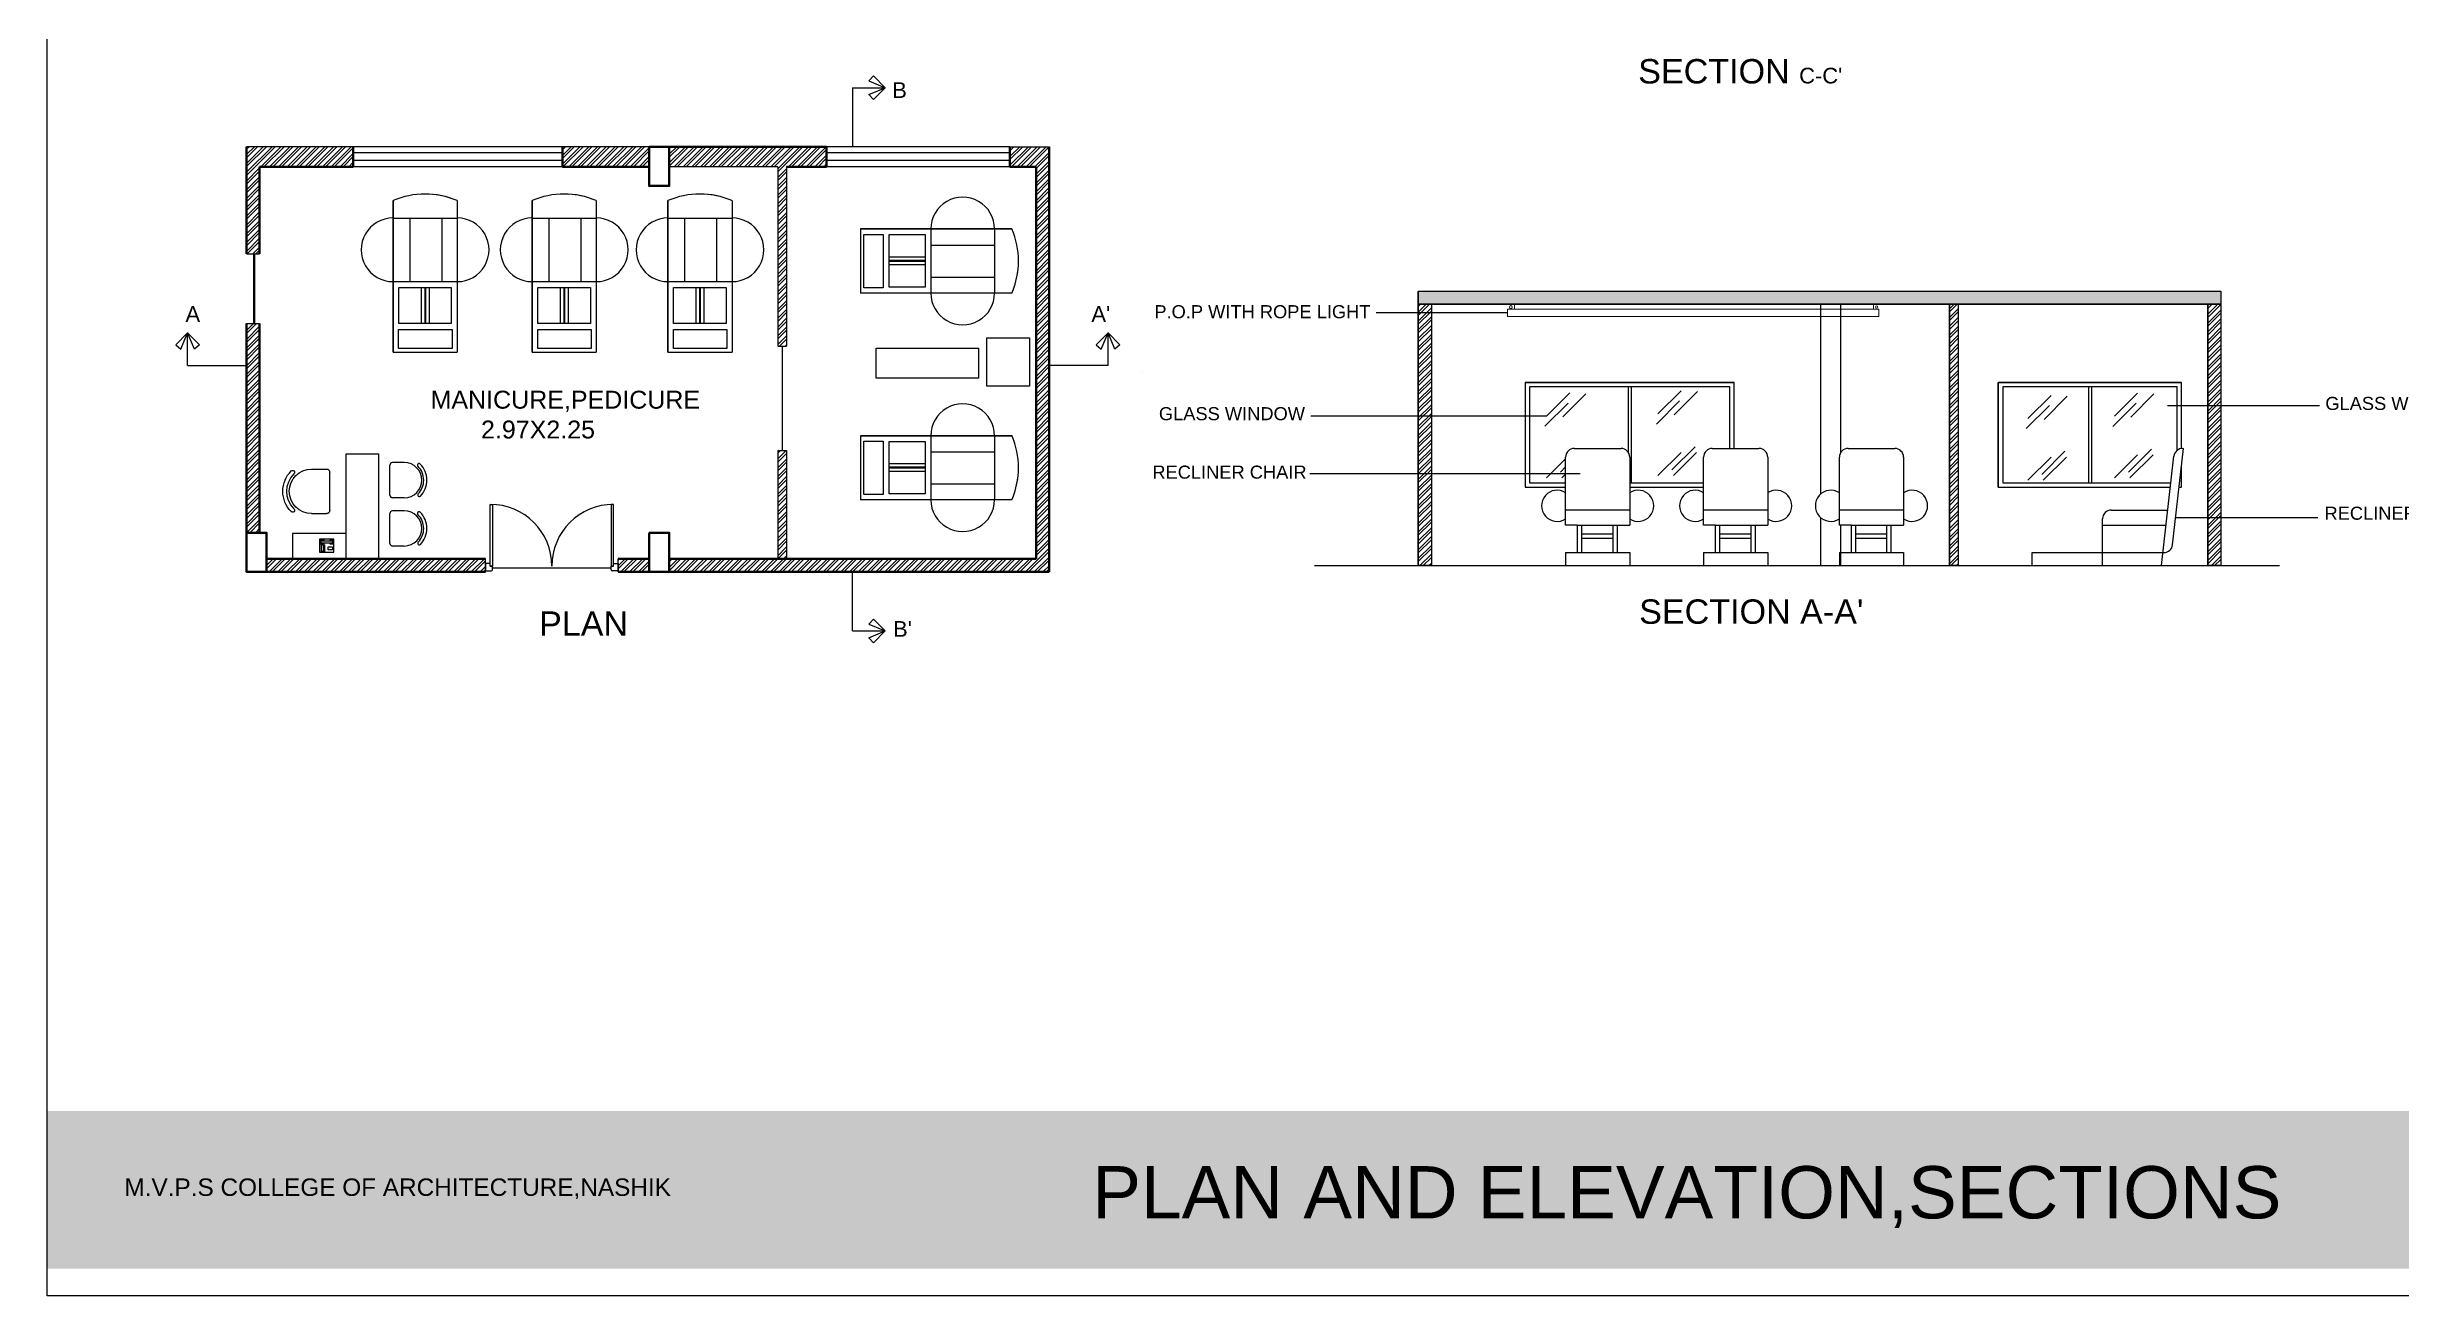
# Model space of a CAD drawing. Header units: millimetres. Extents: x 1521 to 3683, y 1649 to 3322.
# Drawn here: x 1804.94 to 1831.95, y 1649.44 to 1663.77 of the extents above; entities that cross this region are included whole.
import ezdxf

# ---------------------------------------------------------------- set-up
doc = ezdxf.new("R2010")
doc.units = ezdxf.units.MM
doc.header["$LTSCALE"] = 0.1
for name, color, linetype, lineweight in [('Ceiling', 5, 'Continuous', 13), ('COL', 1, 'Continuous', 50), ('plan wall', 7, 'Continuous', 25), ('WALL', 7, 'Continuous', 50), ('WIN', 8, 'Continuous', 25)]:
    doc.layers.add(name, color=color, linetype=linetype, lineweight=lineweight)
doc.styles.add('ATTR', font='romans.shx', dxfattribs={"width": 0.8, "height": 2.52})
doc.styles.add('WORKING', font='ARIALN.TTF')
pattern_1 = [(45, (-114.60795, 95.639555), (-0.0504652516, 0.0504652516), []), (45, (-114.60795, 95.67524), (-0.0504652516, 0.0504652516), [])]
pattern_2 = [(45, (-113.68451, 94.328376), (-0.0504652516, 0.0504652516), []), (45, (-113.68451, 94.36406), (-0.0504652516, 0.0504652516), [])]

# ---------------------------------------------------------------- blocks, each defined once
blk = doc.blocks.new('A$C3F6A36EA')
h = blk.add_hatch(color=10)
h.set_gradient(color1=(22, 110, 12), color2=(129, 189, 10), tint=0.46)
h.paths.add_polyline_path([(-44.213, -3.153), (-3.313, -3.153), (-3.313, -4.965), (-44.213, -4.965)])
at = {"color": 0}
blk.add_lwpolyline([(-44.213, 22.5), (-3.313, 22.5), (-3.313, -5.276), (-44.213, -5.276)], close=True, dxfattribs=at)
at = {"insert": (-43.325, -3.928), "char_height": 0.2, "width": 22.63115, "attachment_point": 1}
blk.add_mtext('{\\f@Arial Unicode MS|b0|i0|c0|p34;\\C255;\\c16777215;M.V.P.S COLLEGE OF ARCHITECTURE,NASHIK}', dxfattribs=at)
blk = doc.blocks.new('A$C5AF141BB')
at = {"layer": 'plan wall'}
for p, q in [((-2.675, -1.104), (-2.675, 0.813)), ((-2.675, 0.813), (-2.675, -1.104)), ((-2.675, 0.813), (-2.675, 0.496)), ((-2.675, 0.813), (-2.675, 0.396)), ((-1.864, 0.813), (-1.864, -1.104)), ((-2.675, 0.592), (-1.864, 0.592)), ((-2.675, 0.396), (-2.675, -0.604)), ((-2.465, 0.592), (-2.465, -0.213)), ((-2.06, 0.592), (-2.06, -0.213)), ((-2.675, -0.213), (-1.864, -0.213)), ((-2.32, -0.285), (-2.32, -0.742)), ((-2.275, -0.285), (-2.275, -0.742)), ((-2.27, -0.285), (-2.27, -0.742)), ((-2.265, -0.285), (-2.265, -0.742)), ((-2.22, -0.285), (-2.22, -0.742)), ((-2.675, -1.104), (-1.864, -1.104))]:
    blk.add_line(p, q, dxfattribs=at)
for points in [[(-2.603, -0.285), (-1.938, -0.285), (-1.938, -0.742), (-2.603, -0.742)], [(-2.605, -0.817), (-1.929, -0.817), (-1.929, -1.061), (-2.605, -1.061)]]:
    blk.add_lwpolyline(points, close=True, dxfattribs=at)
for centre, radius, start, end in [((-2.27, -0.131), 1.027, 66.7488, 113.2523), ((-2.27, -0.131), 1.027, 66.7477, 84.415), ((-2.675, 0.19), 0.403, 89.9668, 270), ((-1.864, 0.19), 0.403, 270, 90.0332)]:
    blk.add_arc(centre, radius, start, end, dxfattribs=at)
blk = doc.blocks.new('chair cor')
for p, q in [((-27.5, 22.5), (-27.5, 4)), ((23.5, 0), (-23.5, 0)), ((27.5, 22.5), (27.5, 4))]:
    blk.add_line(p, q)
for centre, radius, start, end in [((0, 22.5), 27.5, 0, 180), ((-23.4, 45.8), 2.5, 135, 315.221), ((0, 22.5), 35.5, 45.1027, 135.1027), ((0, 22.5), 30.5, 45.1196, 135.1196), ((23.3, 45.9), 2.5, 225, 45.1105), ((-23.5, 4), 4, 179.6528, 270), ((23.5, 4), 4, 270, 0.3472)]:
    blk.add_arc(centre, radius, start, end)
blk = doc.blocks.new('http...pointasearch.autodesk.com.GeneralSymbolsCatalog.idropxml.MULTI_LINE_TELEPHONE.xml.MULTI_LINE_TELEPHONE')
for p, q in [((-4.5, 0), (4.5, 0)), ((-4.5, -10), (-4.5, 0)), ((4.5, 0), (4.5, -10)), ((4.5, -10), (-4.5, -10)), ((-4, -0.5), (-4, -3)), ((-4, -3), (-3.25, -3)), ((-1.25, -0.5), (-3.75, -0.5)), ((-3.75, -0.5), (-3.75, -2.75)), ((-3.75, -2.75), (-3.25, -2.75)), ((-3.75, -9.5), (-3.75, -7.25)), ((-3.75, -7.25), (-3.25, -7.25)), ((-1.25, -9.5), (-3.75, -9.5)), ((-3.25, -1), (-1.75, -1)), ((-3.25, -1), (-3.25, -9)), ((-3.25, -9), (-1.75, -9)), ((-1.75, -9), (-1.75, -1)), ((-1.75, -2.75), (-1.25, -2.75)), ((-1.75, -3), (-1, -3)), ((-1.75, -7.25), (-1.25, -7.25)), ((-1.25, -2.75), (-1.25, -0.5)), ((-1.25, -7.25), (-1.25, -9.5)), ((-1, -3), (-1, -0.5)), ((-0.5, -1.5), (-0.5, -3.5)), ((4, -1.5), (-0.5, -1.5)), ((-0.5, -2.5), (4, -2.5)), ((-0.5, -3.5), (4, -3.5)), ((0.75, -6), (0.75, -9)), ((2.75, -6), (0.75, -6)), ((0.75, -9), (2.75, -9)), ((2.75, -9), (2.75, -6)), ((4, -3.5), (4, -1.5))]:
    blk.add_line(p, q)
at = {"style": 'ATTR', "width": 0.8, "flags": 9}
blk.add_attdef('ESTCODE', (0, 0), '', height=0.0000256, dxfattribs=at)
blk = doc.blocks.new('A$C40F52CE0')
for p, q in [((0.276, -0.222), (0.276, 0.558)), ((0.376, 0.658), (0.912, 0.658)), ((1.012, 0.558), (1.012, -0.222)), ((1.012, -0.049), (0.276, -0.049)), ((0.41, -0.222), (0.276, -0.222)), ((0.41, -0.222), (0.868, -0.222)), ((0.41, -0.222), (0.41, -0.322)), ((0.46, -0.222), (0.46, -0.537)), ((0.818, -0.222), (0.818, -0.537)), ((0.868, -0.222), (0.868, -0.322)), ((0.868, -0.222), (1.012, -0.222)), ((0.276, -0.537), (1.012, -0.537)), ((0.276, -0.537), (0.276, -0.687)), ((0.41, -0.3), (0.41, -0.537)), ((0.46, -0.322), (0.818, -0.322)), ((0.46, -0.372), (0.818, -0.372)), ((0.868, -0.3), (0.868, -0.537)), ((1.012, -0.537), (1.012, -0.687)), ((0.276, -0.687), (1.012, -0.687))]:
    blk.add_line(p, q)
for centre, radius, start, end in [((0.376, 0.558), 0.1, 90, 180), ((0.912, 0.558), 0.1, 0, 90), ((0.179, 0), 0.179, 57.0066, 302.9934), ((1.109, 0), 0.179, 237.0066, 122.9934)]:
    blk.add_arc(centre, radius, start, end)
blk = doc.blocks.new('A$C6B5F5797')
for p, q in [((-0.421, 0.572), (-0.295, 1.678)), ((-0.306, 1.678), (-0.295, 1.678)), ((-0.549, 0.333), (-0.405, 1.589)), ((-1.225, 0.333), (-1.225, 0.871)), ((-1.125, 0.971), (-0.476, 0.971)), ((-1.225, 0.797), (-0.496, 0.797)), ((-2.032, 0.483), (-0.52, 0.483)), ((-2.032, 0.333), (-2.032, 0.483)), ((-2.032, 0.333), (-0.549, 0.333))]:
    blk.add_line(p, q)
for centre, start, end in [((-0.306, 1.578), 90, 173.4876), ((-1.125, 0.871), 90, 180), ((-0.52, 0.583), 270, 353.4876)]:
    blk.add_arc(centre, 0.1, start, end)

msp = doc.modelspace()

# ---------------------------------------------------------------- hatches: boundary and pattern name
h = msp.add_hatch()
h.set_pattern_fill('STEEL', color=256, scale=0.022478, style=0)
h.set_pattern_definition(pattern_1)
h.paths.add_polyline_path([(1808.4524, 1662.6291), (1807.2274, 1662.6291), (1807.2274, 1661.3982), (1807.3774, 1661.3982), (1807.3774, 1662.3991), (1808.4524, 1662.3991)])
h.paths.add_polyline_path([(1807.3774, 1660.5991), (1807.2274, 1660.5991), (1807.2274, 1660.2491), (1807.2274, 1658.1991), (1807.3774, 1658.1991)])
h = msp.add_hatch()
h.set_pattern_fill('STEEL', color=256, scale=0.022478, style=0)
h.set_pattern_definition(pattern_1)
h.paths.add_polyline_path([(1811.8474, 1662.6291), (1810.8524, 1662.6291), (1810.8524, 1662.3991), (1811.8474, 1662.3991)])
h.paths.add_polyline_path([(1813.884, 1662.6291), (1812.0774, 1662.6291), (1812.0774, 1662.3991), (1813.3236, 1662.3991), (1813.3236, 1660.3411), (1813.4236, 1660.3411), (1813.4236, 1662.3991), (1813.884, 1662.3991)])
h = msp.add_hatch()
h.set_pattern_fill('STEEL', color=256, scale=0.022478, style=0)
h.set_pattern_definition(pattern_1)
h.paths.add_polyline_path([(1816.4374, 1662.6291), (1815.9874, 1662.6291), (1815.9874, 1662.3991), (1816.2874, 1662.3991), (1816.2874, 1657.8991), (1812.0774, 1657.8991), (1812.0774, 1657.7491), (1816.4374, 1657.7491), (1816.4374, 1659.0991)])
h = msp.add_hatch()
h.set_pattern_fill('AR-CONC', color=256, scale=0.0013, style=0)
h.set_pattern_definition([(50, (-113.6845, 94.32838), (0.23684007, -0.020720811), [0.024765, -0.272415]), (355, (-113.6845, 94.32838), (-0.045815674, 0.248373636), [0.019812, -0.217932]), (100.451, (-113.66477, 94.32665), (0.191025252, 0.227651694), [0.021047, -0.231517]), (46.1842, (-113.6845, 94.39442), (0.352402753, -0.054655026), [0.0371475, -0.4086225]), (96.6356, (-113.65514, 94.38986), (0.308625505, 0.321653223), [0.0315705, -0.3472755]), (351.184, (-113.6845, 94.3944), (0.30862599, 0.321652653), [0.029718, -0.326898]), (21, (-113.65149, 94.3779), (0.197099344, -0.132945174), [0.024765, -0.272415]), (326, (-113.65149, 94.3779), (0.080342637, 0.239444356), [0.019812, -0.217932]), (71.4514, (-113.63506, 94.36683), (0.277441438, 0.106499715), [0.021047, -0.231517]), (37.5, (-113.68451, 94.32838), (0.0040151842, 0.1099215505), [0, -0.2152904, 0, -0.221234, 0, -0.2187575]), (7.5, (-113.68451, 94.32838), (0.086865561, 0.130234747), [0, -0.1261364, 0, -0.2103374, 0, -0.0833755]), (327.5, (-113.75814, 94.32838), (0.1762677737, -0.0074473672), [0, -0.08255, 0, -0.257556, 0, -0.341757]), (317.5, (-113.79116, 94.32838), (0.192567936, 0.033054438), [0, -0.107315, 0, -0.1710436, 0, -0.242697])])
h.paths.add_polyline_path([(1820.6735, 1660.9719), (1829.8835, 1660.9719), (1829.8835, 1660.8219), (1820.6735, 1660.8219)])
h = msp.add_hatch()
h.set_pattern_fill('STEEL', color=256, scale=0.022478, style=0)
h.set_pattern_definition(pattern_2)
h.paths.add_polyline_path([(1820.6735, 1660.8219), (1820.8235, 1660.8219), (1820.8235, 1657.8219), (1820.6735, 1657.8219)])
h.paths.add_polyline_path([(1826.7697, 1660.8219), (1826.8697, 1660.8219), (1826.8697, 1657.8219), (1826.7697, 1657.8219)])
h = msp.add_hatch()
h.set_pattern_fill('STEEL', color=256, scale=0.022478, style=0)
h.set_pattern_definition(pattern_2)
h.paths.add_polyline_path([(1829.7335, 1660.8219), (1829.8835, 1660.8219), (1829.8835, 1657.8219), (1829.7335, 1657.8219)])
h = msp.add_hatch()
h.set_pattern_fill('STEEL', color=256, scale=0.022478, style=0)
h.set_pattern_definition(pattern_1)
h.paths.add_polyline_path([(1813.4236, 1659.1411), (1813.3236, 1659.1411), (1813.3236, 1657.8991), (1813.4236, 1657.8991)])
h.paths.add_polyline_path([(1811.8474, 1657.8991), (1811.4926, 1657.8991), (1811.4926, 1657.7491), (1811.8474, 1657.7491)])
h = msp.add_hatch()
h.set_pattern_fill('STEEL', color=256, scale=0.022478, style=0)
h.set_pattern_definition(pattern_1)
h.paths.add_polyline_path([(1809.9691, 1657.8991), (1807.4574, 1657.8991), (1807.4574, 1657.7491), (1809.9691, 1657.7491)])

# ---------------------------------------------------------------- linework, layer by layer
at = {"color": 0}
for p, q in [((1814.4202, 1663.4417), (1814.3698, 1663.3844)), ((1814.5577, 1663.3054), (1814.4202, 1663.4417)), ((1814.4202, 1663.4417), (1814.4202, 1663.4417)), ((1814.1824, 1663.3054), (1814.1824, 1662.6291)), ((1814.1824, 1663.3054), (1814.5577, 1663.3054)), ((1814.3698, 1663.3844), (1814.5577, 1663.3054)), ((1814.3698, 1663.2265), (1814.5577, 1663.3054)), ((1814.4202, 1663.1691), (1814.3698, 1663.2265)), ((1814.5577, 1663.3054), (1814.4202, 1663.1691)), ((1814.4202, 1663.1691), (1814.4202, 1663.1691)), ((1806.5511, 1660.4934), (1806.4148, 1660.356)), ((1806.4722, 1660.3056), (1806.5511, 1660.4934)), ((1806.5511, 1660.1182), (1806.5511, 1660.4934)), ((1806.5511, 1660.4934), (1806.6874, 1660.356)), ((1806.63, 1660.3056), (1806.5511, 1660.4934)), ((1817.1137, 1660.4934), (1816.9774, 1660.356)), ((1817.0348, 1660.3056), (1817.1137, 1660.4934)), ((1817.1137, 1660.1182), (1817.1137, 1660.4934)), ((1817.1137, 1660.4934), (1817.25, 1660.356)), ((1817.1926, 1660.3056), (1817.1137, 1660.4934)), ((1806.4148, 1660.356), (1806.4148, 1660.356)), ((1806.4148, 1660.356), (1806.4722, 1660.3056)), ((1806.6874, 1660.356), (1806.63, 1660.3056)), ((1806.6874, 1660.356), (1806.6874, 1660.356)), ((1816.9774, 1660.356), (1816.9774, 1660.356)), ((1816.9774, 1660.356), (1817.0348, 1660.3056)), ((1817.25, 1660.356), (1817.1926, 1660.3056)), ((1806.5511, 1660.1182), (1807.2274, 1660.1182)), ((1817.1137, 1660.1182), (1816.4374, 1660.1182)), ((1817.51, 1660.0363), (1817.51, 1660.0363)), ((1814.1824, 1657.0728), (1814.1824, 1657.7491)), ((1814.4202, 1657.2091), (1814.3698, 1657.1518)), ((1814.5577, 1657.0728), (1814.4202, 1657.2091)), ((1814.4202, 1657.2091), (1814.4202, 1657.2091)), ((1814.1824, 1657.0728), (1814.5577, 1657.0728)), ((1814.3698, 1657.1518), (1814.5577, 1657.0728)), ((1814.3698, 1656.9939), (1814.5577, 1657.0728)), ((1814.4202, 1656.9365), (1814.3698, 1656.9939)), ((1814.5577, 1657.0728), (1814.4202, 1656.9365)), ((1814.4202, 1656.9365), (1814.4202, 1656.9365))]:
    msp.add_line(p, q, dxfattribs=at)
for p, q in [((1808.4524, 1662.6291), (1807.2274, 1662.6291)), ((1811.8474, 1662.6291), (1810.8524, 1662.6291)), ((1815.9874, 1662.6291), (1816.4374, 1662.6291)), ((1813.3236, 1662.3991), (1812.0774, 1662.3991)), ((1813.3236, 1662.3991), (1813.3236, 1660.3411)), ((1813.4236, 1662.3991), (1813.4236, 1660.3411)), ((1807.2274, 1661.3982), (1807.3774, 1661.3982)), ((1820.6735, 1660.9719), (1829.8835, 1660.9719)), ((1820.6735, 1660.9719), (1820.6735, 1657.8219)), ((1820.6735, 1660.8219), (1829.8835, 1660.8219)), ((1820.8235, 1660.8219), (1820.8235, 1657.8219)), ((1826.7697, 1660.8219), (1826.7697, 1657.8219)), ((1826.8697, 1660.8219), (1826.8697, 1657.8219)), ((1829.7335, 1660.8219), (1829.7335, 1657.8219)), ((1829.8835, 1660.9719), (1829.8835, 1657.8219)), ((1807.2274, 1660.5991), (1807.3774, 1660.5991)), ((1813.3236, 1660.3411), (1813.4236, 1660.3411)), ((1813.3736, 1660.3411), (1813.3736, 1659.1411)), ((1821.8985, 1659.9219), (1824.2985, 1659.9219)), ((1821.8985, 1659.9219), (1821.8985, 1658.7219)), ((1824.2985, 1659.1668), (1824.2985, 1659.9219)), ((1827.3302, 1659.9219), (1829.4335, 1659.9219)), ((1827.3302, 1658.7219), (1827.3302, 1659.9219)), ((1829.4335, 1659.1661), (1829.4335, 1659.9219)), ((1823.0819, 1659.8719), (1823.0819, 1659.1242)), ((1823.1176, 1659.8719), (1823.1176, 1658.7719)), ((1828.3652, 1659.8719), (1828.3652, 1658.7719)), ((1828.4009, 1659.8719), (1828.4009, 1658.7719)), ((1813.3236, 1659.1411), (1813.3236, 1657.8991)), ((1813.3236, 1659.1411), (1813.4236, 1659.1411)), ((1813.4236, 1659.1411), (1813.4236, 1657.8991)), ((1829.4335, 1658.7219), (1829.4335, 1658.9658)), ((1821.8985, 1658.7219), (1822.3646, 1658.7219)), ((1823.1, 1658.7219), (1823.9479, 1658.7219)), ((1827.3302, 1658.7219), (1829.305, 1658.7219)), ((1829.4057, 1658.7219), (1829.4335, 1658.7219)), ((1809.9691, 1657.7491), (1809.9691, 1657.8991)), ((1810.0235, 1657.8173), (1810.0235, 1657.8445)), ((1810.0235, 1657.8173), (1810.0507, 1657.8173)), ((1810.0507, 1657.7978), (1811.411, 1657.7978)), ((1811.4382, 1657.8173), (1811.411, 1657.8173)), ((1811.4382, 1657.8173), (1811.4382, 1657.8445)), ((1811.4926, 1657.7491), (1811.4926, 1657.8991)), ((1819.4819, 1657.8219), (1830.5558, 1657.8219))]:
    msp.add_line(p, q)
at = {"color": 9}
for p, q in [((1821.6957, 1660.7212), (1820.1903, 1660.7212)), ((1825.2935, 1658.6447), (1825.2935, 1660.8219)), ((1825.5235, 1659.1223), (1825.5235, 1660.8219)), ((1822.1272, 1659.4217), (1822.3939, 1659.688)), ((1822.145, 1659.5371), (1822.4116, 1659.8035)), ((1822.3316, 1659.5282), (1822.5983, 1659.7946)), ((1823.4057, 1659.4467), (1823.6724, 1659.7131)), ((1823.4235, 1659.5621), (1823.6902, 1659.8285)), ((1823.6102, 1659.5533), (1823.8768, 1659.8196)), ((1827.6503, 1659.3938), (1827.9169, 1659.6601)), ((1827.668, 1659.5092), (1827.9347, 1659.7755)), ((1827.8547, 1659.5003), (1828.1213, 1659.7667)), ((1828.6446, 1659.4201), (1828.9112, 1659.6864)), ((1828.6623, 1659.5355), (1828.929, 1659.8018)), ((1828.849, 1659.5266), (1829.1156, 1659.793)), ((1829.2709, 1659.6598), (1831.0159, 1659.6598)), ((1822.145, 1659.5371), (1819.4409, 1659.5371)), ((1823.4235, 1658.8546), (1823.6902, 1659.1209)), ((1823.5835, 1658.9202), (1823.8502, 1659.1865)), ((1823.6013, 1658.8546), (1823.868, 1659.1209)), ((1827.828, 1658.8672), (1828.0947, 1659.1336)), ((1828.6623, 1658.8279), (1828.929, 1659.0943)), ((1828.8223, 1658.8935), (1829.089, 1659.1599)), ((1828.8401, 1658.8279), (1829.1068, 1659.0943)), ((1822.5325, 1658.8746), (1819.4306, 1658.8746)), ((1822.145, 1658.8295), (1822.3646, 1659.0488)), ((1822.305, 1658.8951), (1822.3646, 1658.9547)), ((1822.3228, 1658.8295), (1822.3646, 1658.8713)), ((1827.668, 1658.8016), (1827.9347, 1659.0679)), ((1827.8458, 1658.8016), (1828.1125, 1659.0679)), ((1825.2935, 1657.8219), (1825.2935, 1658.3721)), ((1825.5235, 1657.8219), (1825.5235, 1658.2863)), ((1829.3661, 1658.3754), (1830.9986, 1658.3754))]:
    msp.add_line(p, q, dxfattribs=at)
for points in [[(1820.6735, 1660.9719), (1829.8835, 1660.9719), (1829.8835, 1660.8219), (1820.6735, 1660.8219)], [(1820.6735, 1660.8219), (1820.8235, 1660.8219), (1820.8235, 1657.8219), (1820.6735, 1657.8219)], [(1826.7697, 1660.8219), (1826.8697, 1660.8219), (1826.8697, 1657.8219), (1826.7697, 1657.8219)], [(1829.7335, 1660.8219), (1829.8835, 1660.8219), (1829.8835, 1657.8219), (1829.7335, 1657.8219)], [(1814.4527, 1660.3157), (1815.6253, 1660.3157), (1815.6253, 1659.9724), (1814.4527, 1659.9724)], [(1815.722, 1660.4367), (1816.2128, 1660.4367), (1816.2128, 1659.8794), (1815.722, 1659.8794)], [(1808.3718, 1659.1053), (1808.741, 1659.1053), (1808.741, 1657.8991), (1808.3718, 1657.8991)], [(1810.0507, 1657.8173), (1810.0235, 1657.8173), (1810.0235, 1658.5247), (1810.0507, 1658.5247)], [(1811.411, 1657.8173), (1811.4382, 1657.8173), (1811.4382, 1658.5247), (1811.411, 1658.5247)], [(1808.3718, 1658.1913), (1807.7556, 1658.1913), (1807.7556, 1657.8991), (1808.3718, 1657.8991)]]:
    msp.add_lwpolyline(points, close=True)
for points in [[(1824.2985, 1659.1668), (1824.2985, 1659.9219), (1821.8985, 1659.9219), (1821.8985, 1658.7219), (1822.3646, 1658.7219)], [(1829.4335, 1659.1661), (1829.4335, 1659.9219), (1827.3302, 1659.9219), (1827.3302, 1658.7219), (1829.305, 1658.7219)], [(1824.2485, 1659.1668), (1824.2485, 1659.8719), (1821.9485, 1659.8719), (1821.9485, 1658.7719), (1822.3646, 1658.7719)], [(1829.3835, 1659.1456), (1829.3835, 1659.8719), (1827.3802, 1659.8719), (1827.3802, 1658.7719), (1829.3107, 1658.7719)], [(1816.4374, 1657.7491), (1816.4374, 1659.0991)], [(1829.4057, 1658.7219), (1829.4335, 1658.7219), (1829.4335, 1658.9658)], [(1823.1, 1658.7719), (1823.9479, 1658.7719)], [(1823.1, 1658.7219), (1823.9479, 1658.7219)], [(1810.0235, 1657.8445), (1809.9691, 1657.8445), (1809.9691, 1657.7629), (1810.0399, 1657.7629)], [(1810.0507, 1657.7738), (1810.0507, 1657.8173)], [(1811.411, 1657.7738), (1811.411, 1657.8173)], [(1811.4382, 1657.8445), (1811.4926, 1657.8445), (1811.4926, 1657.7629), (1811.4219, 1657.7629)]]:
    msp.add_lwpolyline(points)
for centre, radius, start, end in [((1810.0235, 1657.8173), 0.7073, 0, 90), ((1811.4382, 1657.8173), 0.7073, 90, 180), ((1810.0399, 1657.7738), 0.0109, 270, 0), ((1811.4219, 1657.7738), 0.0109, 180, 270)]:
    msp.add_arc(centre, radius, start, end)
at = {"layer": 'Ceiling'}
for p, q in [((1821.6957, 1660.7656), (1825.9606, 1660.7656)), ((1821.6957, 1660.6813), (1821.6957, 1660.7656)), ((1821.7791, 1660.7656), (1821.7791, 1660.8219)), ((1825.897, 1660.7656), (1825.897, 1660.8219)), ((1825.9606, 1660.6813), (1825.9606, 1660.7656)), ((1821.6957, 1660.6813), (1825.9606, 1660.6813))]:
    msp.add_line(p, q, dxfattribs=at)
for centre, radius in [((1821.7348, 1660.7892), 0.0162), ((1825.9342, 1660.7883), 0.0133)]:
    msp.add_circle(centre, radius, dxfattribs=at)
at = {"layer": 'COL'}
for points in [[(1811.8474, 1662.6291), (1812.0774, 1662.6291), (1812.0774, 1662.1791), (1811.8474, 1662.1791)], [(1807.2274, 1658.1991), (1807.4574, 1658.1991), (1807.4574, 1657.7491), (1807.2274, 1657.7491)], [(1811.8474, 1658.1991), (1812.0774, 1658.1991), (1812.0774, 1657.7491), (1811.8474, 1657.7491)]]:
    msp.add_lwpolyline(points, close=True, dxfattribs=at)
at = {"layer": 'WALL'}
for p, q in [((1807.2274, 1662.6291), (1807.2274, 1661.3982)), ((1808.4524, 1662.6291), (1808.4524, 1662.3991)), ((1810.8524, 1662.6291), (1810.8524, 1662.3991)), ((1813.884, 1662.6291), (1812.0774, 1662.6291)), ((1813.884, 1662.3991), (1813.884, 1662.6291)), ((1815.9874, 1662.3991), (1815.9874, 1662.6291)), ((1815.9874, 1662.6291), (1815.9874, 1662.3991)), ((1816.4374, 1662.6291), (1816.4374, 1657.7491)), ((1807.3774, 1662.3991), (1807.3774, 1661.3982)), ((1807.3774, 1662.3991), (1807.3774, 1661.3982)), ((1807.3774, 1662.3991), (1807.3774, 1661.3982)), ((1808.4524, 1662.3991), (1807.3774, 1662.3991)), ((1811.8474, 1662.3991), (1810.8524, 1662.3991)), ((1813.4236, 1662.3991), (1813.884, 1662.3991)), ((1815.9874, 1662.3991), (1816.2874, 1662.3991)), ((1816.2874, 1662.3991), (1816.2874, 1657.8991)), ((1807.3774, 1662.1791), (1807.3774, 1661.3982)), ((1807.3135, 1661.3982), (1807.3135, 1660.5991)), ((1807.2274, 1660.5991), (1807.2274, 1660.2491)), ((1807.2274, 1660.4491), (1807.2274, 1657.7491)), ((1807.3774, 1660.5991), (1807.3774, 1658.1991)), ((1807.3774, 1660.5991), (1807.3774, 1660.2491)), ((1807.2274, 1657.7491), (1809.9691, 1657.7491)), ((1807.4574, 1657.8991), (1809.9691, 1657.8991)), ((1807.4574, 1657.8991), (1809.9691, 1657.8991)), ((1811.4926, 1657.8991), (1811.8474, 1657.8991)), ((1811.4926, 1657.8991), (1811.8474, 1657.8991)), ((1811.4926, 1657.7491), (1811.8474, 1657.7491)), ((1814.9374, 1657.8991), (1812.0774, 1657.8991)), ((1812.0774, 1657.8991), (1816.2874, 1657.8991)), ((1816.4374, 1657.7491), (1812.0774, 1657.7491)), ((1813.1774, 1657.8991), (1813.2774, 1657.8991)), ((1813.4274, 1657.8991), (1813.7674, 1657.8991)), ((1813.4274, 1657.8991), (1813.7674, 1657.8991)), ((1816.2874, 1657.7491), (1816.4374, 1657.7491))]:
    msp.add_line(p, q, dxfattribs=at)
at = {"layer": 'WIN'}
for p, q in [((1810.8524, 1662.6291), (1808.4524, 1662.6291)), ((1815.9874, 1662.6291), (1813.884, 1662.6291)), ((1810.8524, 1662.5591), (1808.4524, 1662.5591)), ((1810.8524, 1662.4691), (1808.4524, 1662.4691)), ((1810.8524, 1662.3991), (1808.4524, 1662.3991)), ((1815.9874, 1662.5591), (1813.884, 1662.5591)), ((1815.9874, 1662.4691), (1813.884, 1662.4691)), ((1815.9874, 1662.3991), (1813.884, 1662.3991))]:
    msp.add_line(p, q, dxfattribs=at)

# ---------------------------------------------------------------- block references
at = {"color": 0}
msp.add_blockref('A$C3F6A36EA', (1849.151, 1654.7171), dxfattribs=at)
at = {"xscale": 0.9066396262014677, "yscale": 0.9066396262014677, "zscale": 0.9066396262014677}
for p in [(1811.3342, 1661.2736), (1812.9301, 1661.2736), (1814.4882, 1661.2736)]:
    msp.add_blockref('A$C5AF141BB', p, dxfattribs=at)
for name, p, xscale, yscale, zscale, rotation in [('A$C5AF141BB', (1815.2734, 1659.2598), 0.9066396262014677, 0.9066396262014677, 0.9066396262014677, 270), ('A$C5AF141BB', (1815.2734, 1656.8878), 0.9066396262014677, 0.9066396262014677, 0.9066396262014677, 270), ('chair cor', (1808.1831, 1658.6744), -0.0093103448275542, 0.0093103448275542, 0.0093103448275956, 90), ('chair cor', (1808.8718, 1658.8018), 0.0073309168488167, 0.0073309168487867, 0.0073309168488583, 270.1876832975301), ('chair cor', (1808.8718, 1658.2479), 0.0073309168488167, 0.0073309168487867, 0.0073309168488583, 270.1876832975301), ('http...pointasearch.autodesk.com.GeneralSymbolsCatalog.idropxml.MULTI_LINE_TELEPHONE.xml.MULTI_LINE_TELEPHONE', (1808.0637, 1658.0504), -0.0166602742210671, 0.0166602742210671, 0.0166602742209404, 90)]:
    msp.add_blockref(name, p, dxfattribs=dict(xscale=xscale, yscale=yscale, zscale=zscale, rotation=rotation))
for name, p in [('A$C40F52CE0', (1822.0883, 1658.5084)), ('A$C40F52CE0', (1823.6716, 1658.5084)), ('A$C40F52CE0', (1825.2305, 1658.5084)), ('A$C6B5F5797', (1829.751, 1657.489))]:
    msp.add_blockref(name, p)

# ---------------------------------------------------------------- texts
at = {"ltscale": 0.2, "style": 'WORKING'}
for s, insert, char_height, width, attachment_point in [("{\\f@Arial Unicode MS|b0|i0|c0|p34;\\H3.05x;SECTION \\H0.6428x;C-C'\\P\\pi0.8625;\\H0.5101x;   }", (1823.1974, 1663.635), 0.091816, 4.28698, 1), ('{\\f@Arial Unicode MS|b0|i0|c0|p34;\\H1.96x;B \\P\\pi0.8625;\\H0.5102x;   }', (1814.6376, 1663.3685), 0.091816, 2.429084, 1), ('{\\f@Arial Unicode MS|b0|i0|c0|p34;\\H1.96x;A \\P\\pi0.8625;\\H0.5102x;   }', (1806.5265, 1660.7994), 0.091816, 2.429084, 1), ("{\\f@Arial Unicode MS|b0|i0|c0|p34;\\H1.96x;A' \\P\\pi0.8625;\\H0.5102x;   }", (1817.1383, 1660.7994), 0.091816, 2.429084, 3), ('{\\f@Arial Unicode MS|b0|i0|c0|p34;\\H1.634x;P.O.P WITH ROPE LIGHT\\H0.6121x;\\P\\pi0.8625;   }', (1818.8848, 1660.4667), 0.091816, 2.70188, 8), ('\\pi0.53156;{\\f@Arial Unicode MS|b0|i0|c0|p34;MANICURE,PEDICURE\\P\\pi0.87124;   2.97X2.25}', (1808.8073, 1659.8288), 0.205438, 5.435099, 1), ('\\pi0.6898;{\\f@Arial Unicode MS|b0|i0|c0|p34;\\H1.634x;GLASS WINDOW \\H0.6121x;\\P\\pi0.8625;   }', (1817.0072, 1659.6406), 0.091816, 2.429084, 1), ('\\pi0.6898;{\\f@Arial Unicode MS|b0|i0|c0|p34;\\H1.634x;GLASS WINDOW \\H0.6121x;\\P\\pi0.8625;   }', (1830.393, 1659.7581), 0.091816, 2.429084, 1), ('\\pi0.6898;{\\f@Arial Unicode MS|b0|i0|c0|p34;\\H1.634x;RECLINER CHAIR\\H0.6121x;\\P\\pi0.8625;   }', (1816.9322, 1658.9698), 0.091816, 2.878045, 1), ('\\pi0.6898;{\\f@Arial Unicode MS|b0|i0|c0|p34;\\H1.634x;RECLINER CHAIR\\H0.6121x;\\P\\pi0.8625;   }', (1830.3833, 1658.4984), 0.091816, 2.878045, 1), ('{\\f@Arial Unicode MS|b0|i0|c0|p34;\\H3.05x;PLAN\\P\\pi0.8625;\\H0.3279x;   }', (1810.5841, 1657.2964), 0.091816, 2.429084, 1), ("{\\f@Arial Unicode MS|b0|i0|c0|p34;\\H3.05x;SECTION A-A'\\P\\pi0.8625;\\H0.3279x;   }", (1823.2083, 1657.4343), 0.091816, 2.750871, 1), ("{\\f@Arial Unicode MS|b0|i0|c0|p34;\\H1.96x;B'\\P\\pi0.8625;\\H0.5102x;   }", (1814.6468, 1657.1852), 0.091816, 2.429084, 1)]:
    msp.add_mtext(s, dxfattribs=dict(at, insert=insert, char_height=char_height, width=width, attachment_point=attachment_point))
at = {"insert": (1816.9326, 1650.9306), "char_height": 0.6, "width": 22.631153, "attachment_point": 1}
msp.add_mtext('{\\f@Arial Unicode MS|b0|i0|c0|p34;\\C255;\\c16777215;PLAN AND ELEVATION,SECTIONS}', dxfattribs=at)

doc.saveas('drawing.dxf')
